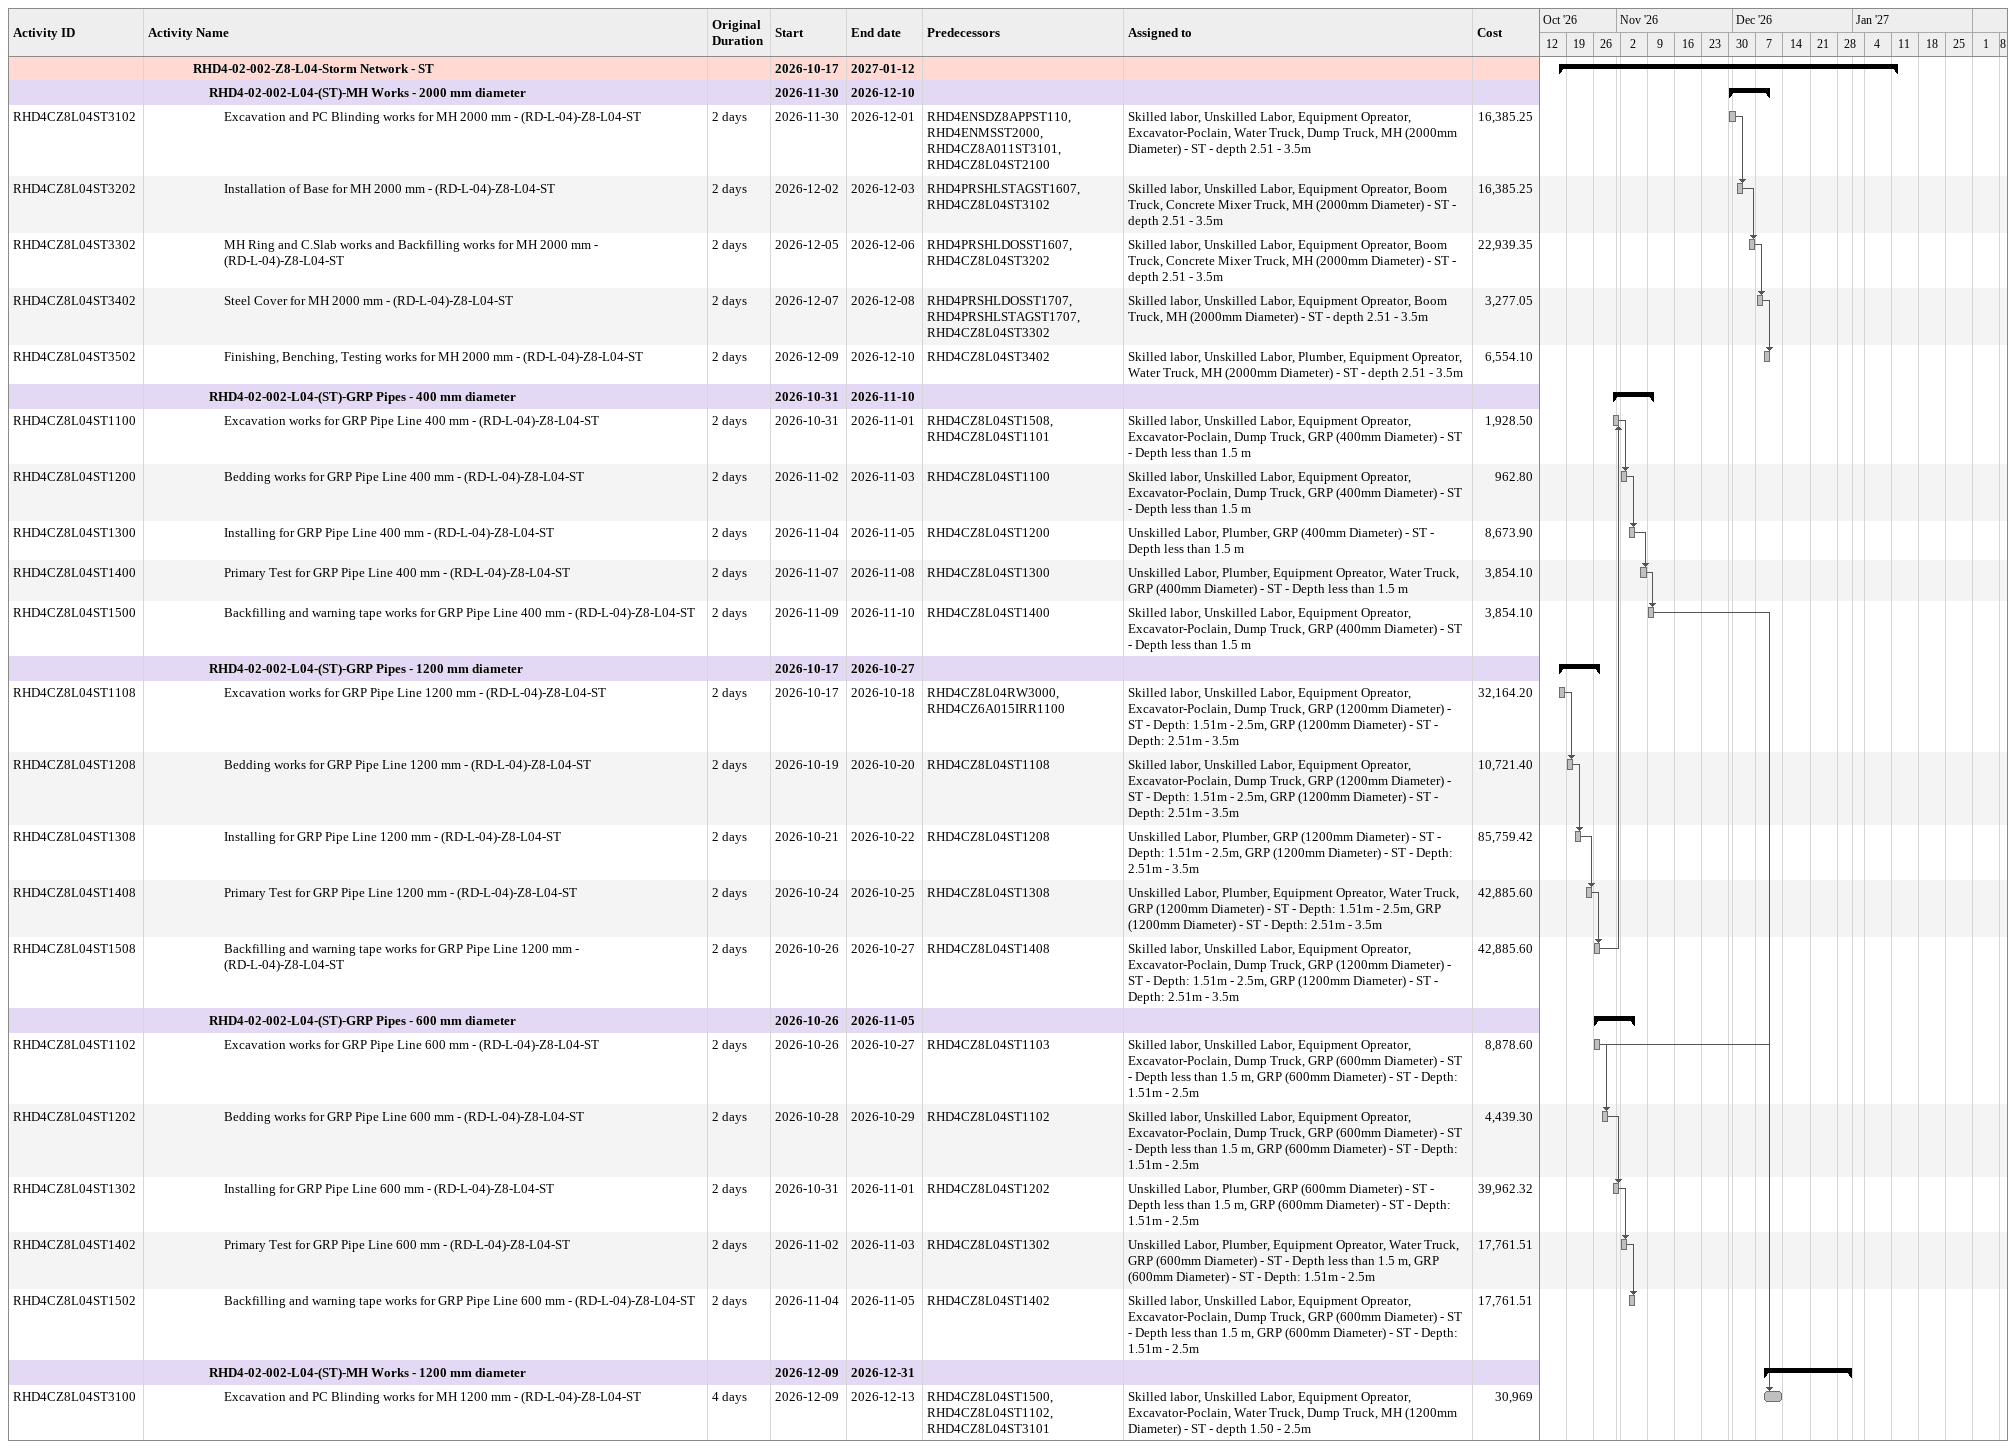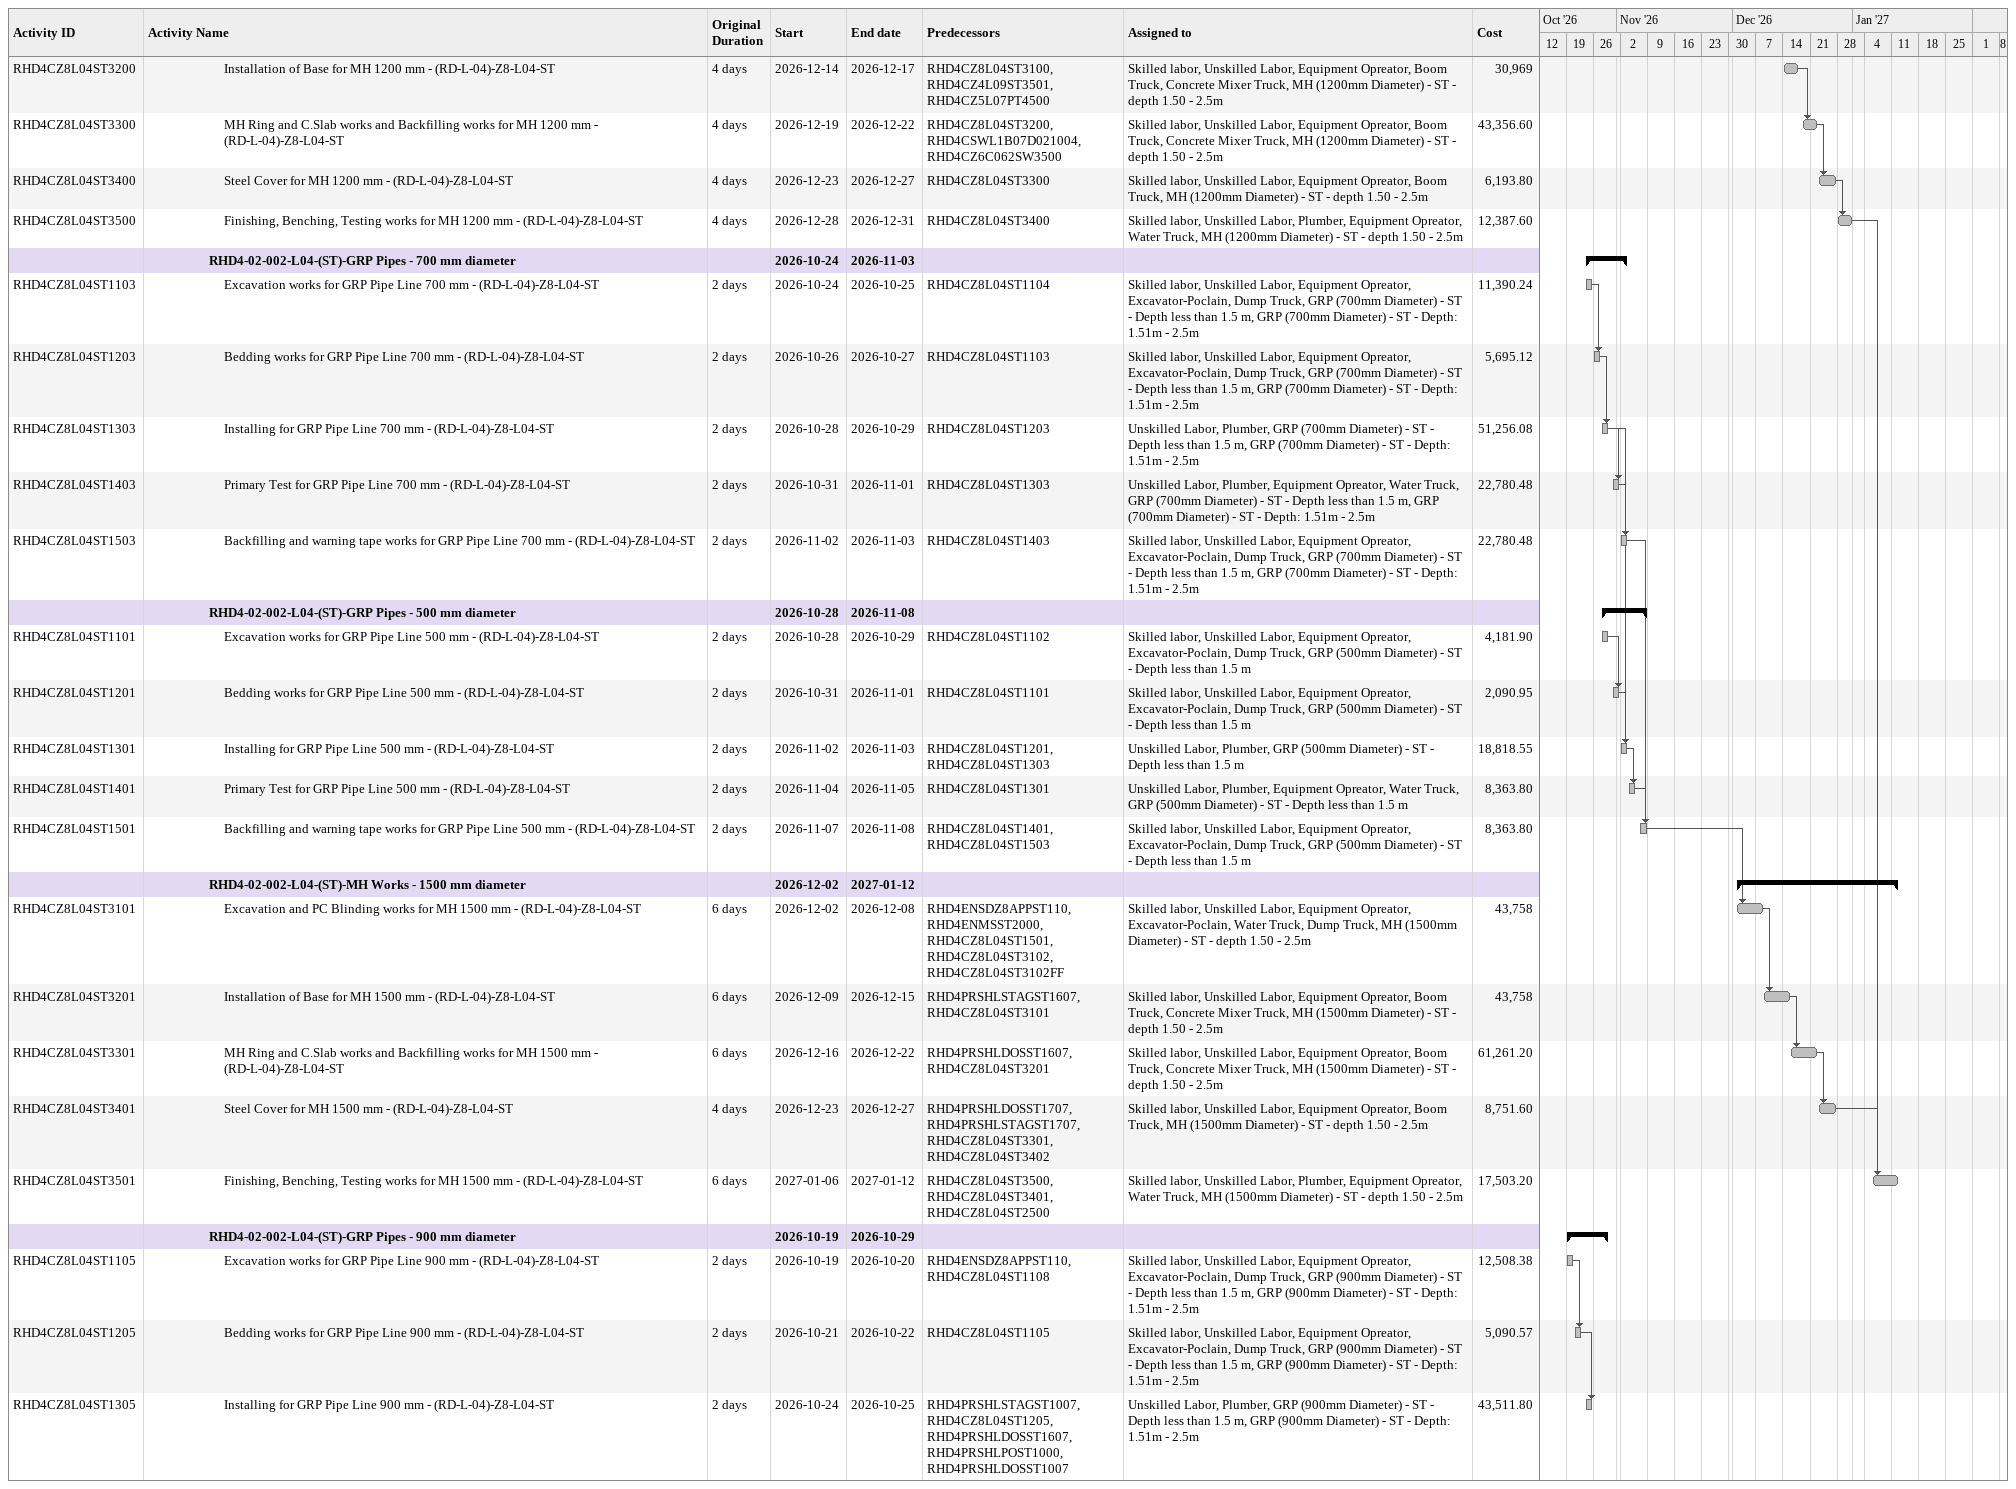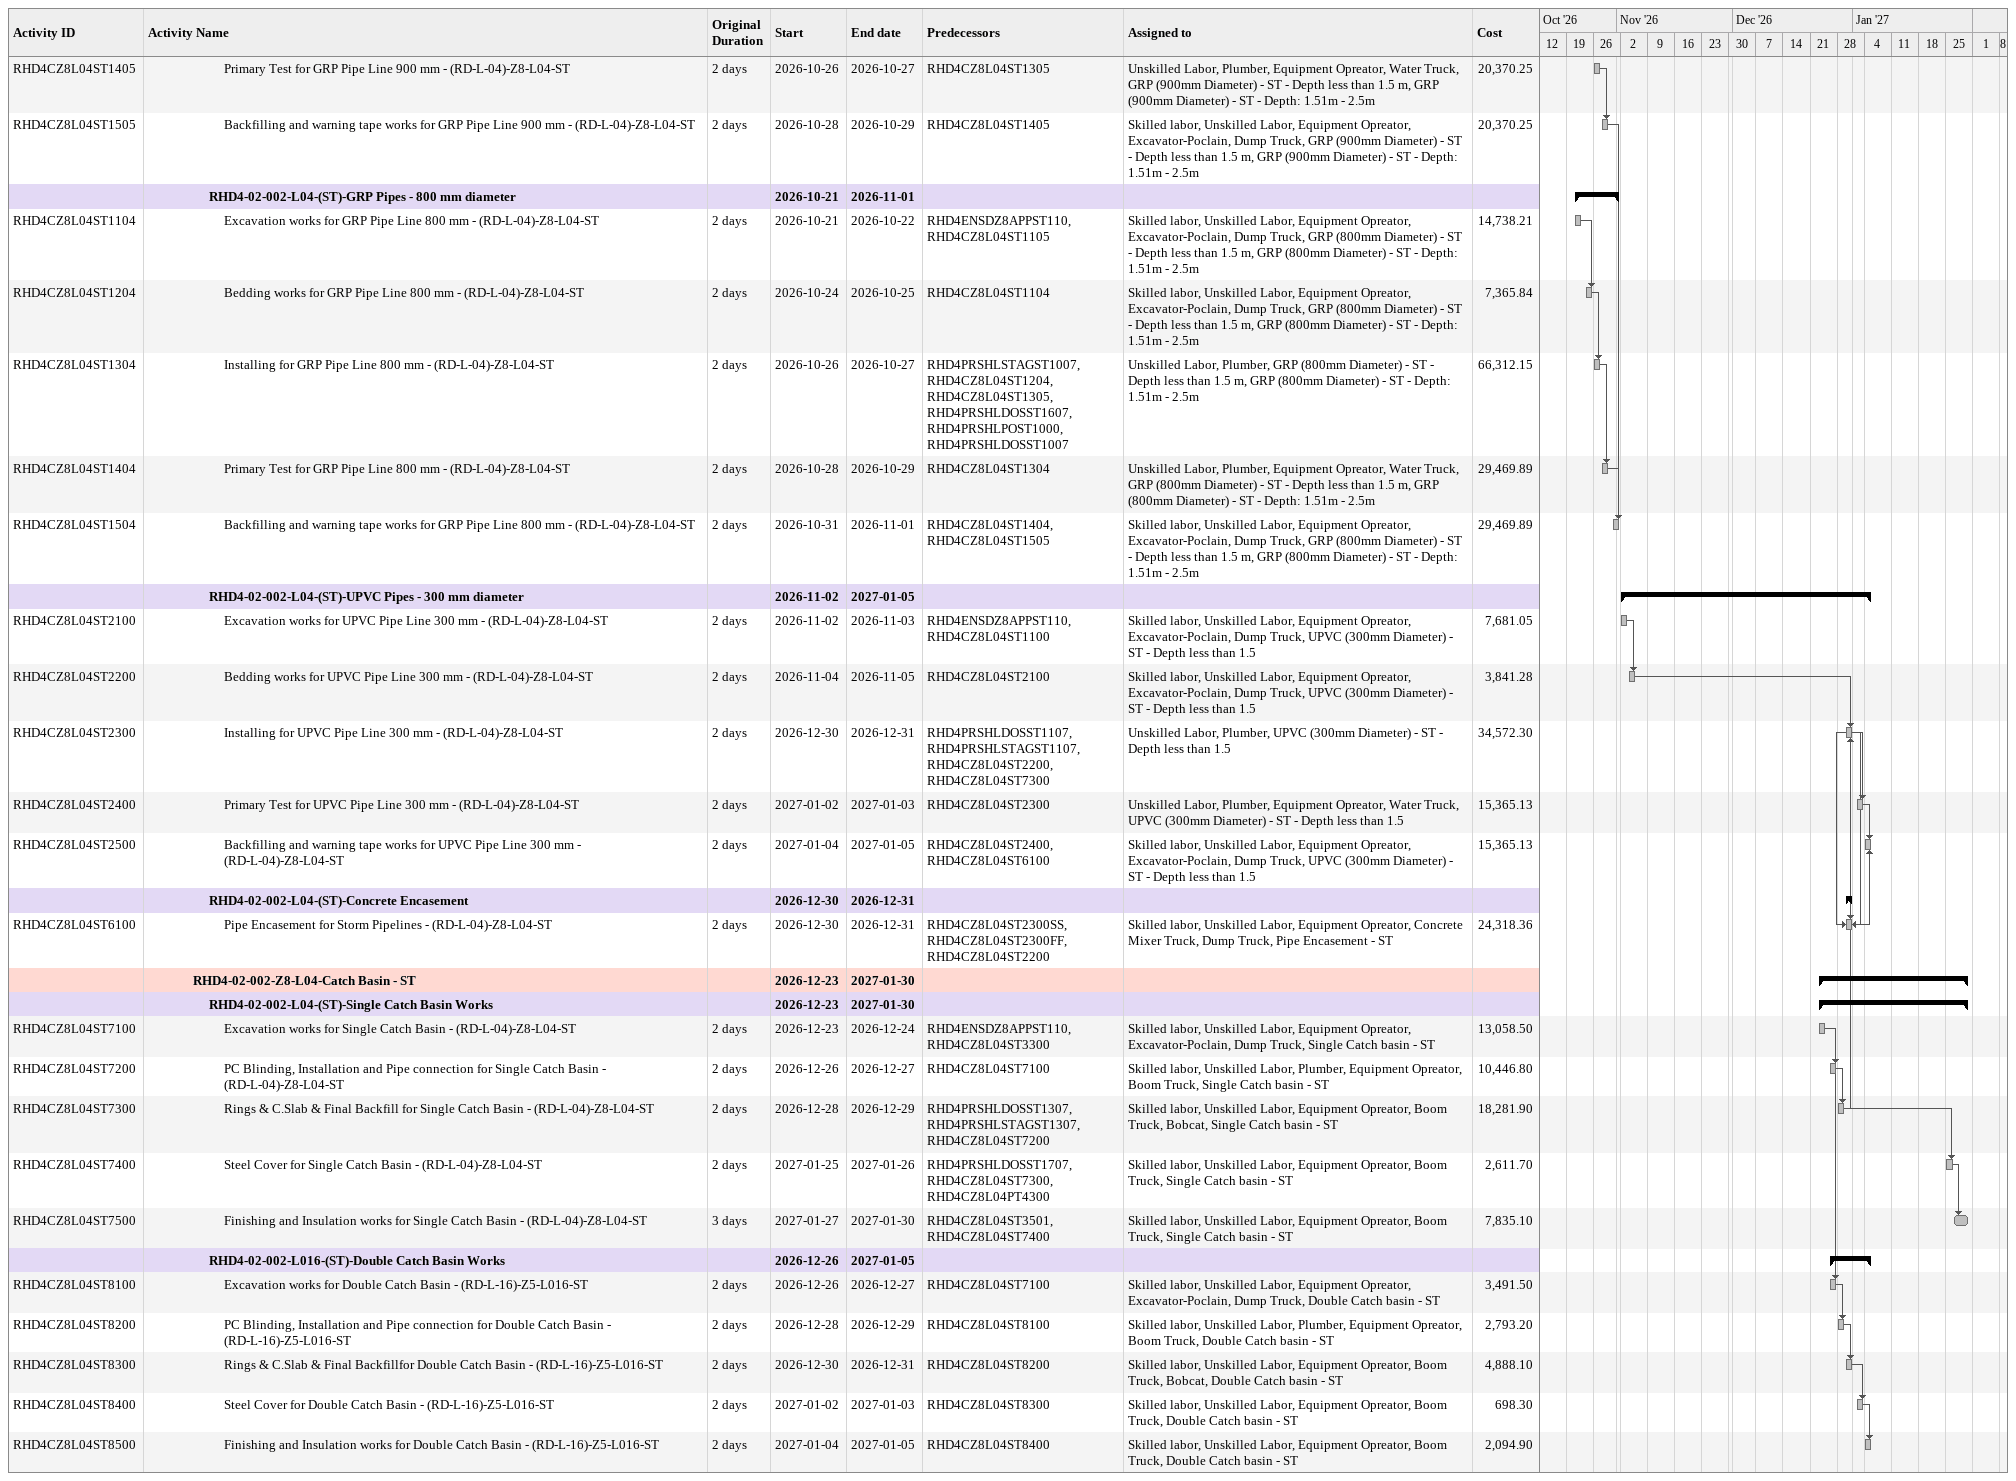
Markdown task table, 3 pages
| ID | Level | Task | Original duration | Start | Finish | Predecessors | Resources | Cost |
|---|---|---|---|---|---|---|---|---|
|  | 4 | **RHD4-02-002-Z8-L04-Storm Network - ST** |  | 2026-10-17 | 2027-01-12 |  |  |  |
|  | 5 | **RHD4-02-002-L04-(ST)-MH Works - 2000 mm diameter** |  | 2026-11-30 | 2026-12-10 |  |  |  |
| RHD4CZ8L04ST3102 | 6 | Excavation and PC Blinding works for MH 2000 mm - (RD-L-04)-Z8-L04-ST | 2d | 2026-11-30 | 2026-12-01 | RHD4ENSDZ8APPST110, RHD4ENMSST2000, RHD4CZ8A011ST3101, RHD4CZ8L04ST2100 | Skilled labor, Unskilled Labor, Equipment Opreator, Excavator-Poclain, Water Truck, Dump Truck, MH (2000mm Diameter) - ST - depth 2.51 - 3.5m | 16385.25 |
| RHD4CZ8L04ST3202 | 6 | Installation of Base for MH 2000 mm - (RD-L-04)-Z8-L04-ST | 2d | 2026-12-02 | 2026-12-03 | RHD4PRSHLSTAGST1607, RHD4CZ8L04ST3102 | Skilled labor, Unskilled Labor, Equipment Opreator, Boom Truck, Concrete Mixer Truck, MH (2000mm Diameter) - ST - depth 2.51 - 3.5m | 16385.25 |
| RHD4CZ8L04ST3302 | 6 | MH Ring and C.Slab works and Backfilling works for MH 2000 mm - (RD-L-04)-Z8-L04-ST | 2d | 2026-12-05 | 2026-12-06 | RHD4PRSHLDOSST1607, RHD4CZ8L04ST3202 | Skilled labor, Unskilled Labor, Equipment Opreator, Boom Truck, Concrete Mixer Truck, MH (2000mm Diameter) - ST - depth 2.51 - 3.5m | 22939.35 |
| RHD4CZ8L04ST3402 | 6 | Steel Cover for MH 2000 mm - (RD-L-04)-Z8-L04-ST | 2d | 2026-12-07 | 2026-12-08 | RHD4PRSHLDOSST1707, RHD4PRSHLSTAGST1707, RHD4CZ8L04ST3302 | Skilled labor, Unskilled Labor, Equipment Opreator, Boom Truck, MH (2000mm Diameter) - ST - depth 2.51 - 3.5m | 3277.05 |
| RHD4CZ8L04ST3502 | 6 | Finishing, Benching, Testing works for MH 2000 mm - (RD-L-04)-Z8-L04-ST | 2d | 2026-12-09 | 2026-12-10 | RHD4CZ8L04ST3402 | Skilled labor, Unskilled Labor, Plumber, Equipment Opreator, Water Truck, MH (2000mm Diameter) - ST - depth 2.51 - 3.5m | 6554.10 |
|  | 5 | **RHD4-02-002-L04-(ST)-GRP Pipes - 400 mm diameter** |  | 2026-10-31 | 2026-11-10 |  |  |  |
| RHD4CZ8L04ST1100 | 6 | Excavation works for GRP Pipe Line 400 mm - (RD-L-04)-Z8-L04-ST | 2d | 2026-10-31 | 2026-11-01 | RHD4CZ8L04ST1508, RHD4CZ8L04ST1101 | Skilled labor, Unskilled Labor, Equipment Opreator, Excavator-Poclain, Dump Truck, GRP (400mm Diameter) - ST - Depth less than 1.5 m | 1928.50 |
| RHD4CZ8L04ST1200 | 6 | Bedding works for GRP Pipe Line 400 mm - (RD-L-04)-Z8-L04-ST | 2d | 2026-11-02 | 2026-11-03 | RHD4CZ8L04ST1100 | Skilled labor, Unskilled Labor, Equipment Opreator, Excavator-Poclain, Dump Truck, GRP (400mm Diameter) - ST - Depth less than 1.5 m | 962.80 |
| RHD4CZ8L04ST1300 | 6 | Installing for GRP Pipe Line 400 mm - (RD-L-04)-Z8-L04-ST | 2d | 2026-11-04 | 2026-11-05 | RHD4CZ8L04ST1200 | Unskilled Labor, Plumber, GRP (400mm Diameter) - ST - Depth less than 1.5 m | 8673.90 |
| RHD4CZ8L04ST1400 | 6 | Primary Test for GRP Pipe Line 400 mm - (RD-L-04)-Z8-L04-ST | 2d | 2026-11-07 | 2026-11-08 | RHD4CZ8L04ST1300 | Unskilled Labor, Plumber, Equipment Opreator, Water Truck, GRP (400mm Diameter) - ST - Depth less than 1.5 m | 3854.10 |
| RHD4CZ8L04ST1500 | 6 | Backfilling and warning tape works for GRP Pipe Line 400 mm - (RD-L-04)-Z8-L04-ST | 2d | 2026-11-09 | 2026-11-10 | RHD4CZ8L04ST1400 | Skilled labor, Unskilled Labor, Equipment Opreator, Excavator-Poclain, Dump Truck, GRP (400mm Diameter) - ST - Depth less than 1.5 m | 3854.10 |
|  | 5 | **RHD4-02-002-L04-(ST)-GRP Pipes - 1200 mm diameter** |  | 2026-10-17 | 2026-10-27 |  |  |  |
| RHD4CZ8L04ST1108 | 6 | Excavation works for GRP Pipe Line 1200 mm - (RD-L-04)-Z8-L04-ST | 2d | 2026-10-17 | 2026-10-18 | RHD4CZ8L04RW3000, RHD4CZ6A015IRR1100 | Skilled labor, Unskilled Labor, Equipment Opreator, Excavator-Poclain, Dump Truck, GRP (1200mm Diameter) - ST - Depth: 1.51m - 2.5m, GRP (1200mm Diameter) - ST - Depth: 2.51m - 3.5m | 32164.20 |
| RHD4CZ8L04ST1208 | 6 | Bedding works for GRP Pipe Line 1200 mm - (RD-L-04)-Z8-L04-ST | 2d | 2026-10-19 | 2026-10-20 | RHD4CZ8L04ST1108 | Skilled labor, Unskilled Labor, Equipment Opreator, Excavator-Poclain, Dump Truck, GRP (1200mm Diameter) - ST - Depth: 1.51m - 2.5m, GRP (1200mm Diameter) - ST - Depth: 2.51m - 3.5m | 10721.40 |
| RHD4CZ8L04ST1308 | 6 | Installing for GRP Pipe Line 1200 mm - (RD-L-04)-Z8-L04-ST | 2d | 2026-10-21 | 2026-10-22 | RHD4CZ8L04ST1208 | Unskilled Labor, Plumber, GRP (1200mm Diameter) - ST - Depth: 1.51m - 2.5m, GRP (1200mm Diameter) - ST - Depth: 2.51m - 3.5m | 85759.42 |
| RHD4CZ8L04ST1408 | 6 | Primary Test for GRP Pipe Line 1200 mm - (RD-L-04)-Z8-L04-ST | 2d | 2026-10-24 | 2026-10-25 | RHD4CZ8L04ST1308 | Unskilled Labor, Plumber, Equipment Opreator, Water Truck, GRP (1200mm Diameter) - ST - Depth: 1.51m - 2.5m, GRP (1200mm Diameter) - ST - Depth: 2.51m - 3.5m | 42885.60 |
| RHD4CZ8L04ST1508 | 6 | Backfilling and warning tape works for GRP Pipe Line 1200 mm - (RD-L-04)-Z8-L04-ST | 2d | 2026-10-26 | 2026-10-27 | RHD4CZ8L04ST1408 | Skilled labor, Unskilled Labor, Equipment Opreator, Excavator-Poclain, Dump Truck, GRP (1200mm Diameter) - ST - Depth: 1.51m - 2.5m, GRP (1200mm Diameter) - ST - Depth: 2.51m - 3.5m | 42885.60 |
|  | 5 | **RHD4-02-002-L04-(ST)-GRP Pipes - 600 mm diameter** |  | 2026-10-26 | 2026-11-05 |  |  |  |
| RHD4CZ8L04ST1102 | 6 | Excavation works for GRP Pipe Line 600 mm - (RD-L-04)-Z8-L04-ST | 2d | 2026-10-26 | 2026-10-27 | RHD4CZ8L04ST1103 | Skilled labor, Unskilled Labor, Equipment Opreator, Excavator-Poclain, Dump Truck, GRP (600mm Diameter) - ST - Depth less than 1.5 m, GRP (600mm Diameter) - ST - Depth: 1.51m - 2.5m | 8878.60 |
| RHD4CZ8L04ST1202 | 6 | Bedding works for GRP Pipe Line 600 mm - (RD-L-04)-Z8-L04-ST | 2d | 2026-10-28 | 2026-10-29 | RHD4CZ8L04ST1102 | Skilled labor, Unskilled Labor, Equipment Opreator, Excavator-Poclain, Dump Truck, GRP (600mm Diameter) - ST - Depth less than 1.5 m, GRP (600mm Diameter) - ST - Depth: 1.51m - 2.5m | 4439.30 |
| RHD4CZ8L04ST1302 | 6 | Installing for GRP Pipe Line 600 mm - (RD-L-04)-Z8-L04-ST | 2d | 2026-10-31 | 2026-11-01 | RHD4CZ8L04ST1202 | Unskilled Labor, Plumber, GRP (600mm Diameter) - ST - Depth less than 1.5 m, GRP (600mm Diameter) - ST - Depth: 1.51m - 2.5m | 39962.32 |
| RHD4CZ8L04ST1402 | 6 | Primary Test for GRP Pipe Line 600 mm - (RD-L-04)-Z8-L04-ST | 2d | 2026-11-02 | 2026-11-03 | RHD4CZ8L04ST1302 | Unskilled Labor, Plumber, Equipment Opreator, Water Truck, GRP (600mm Diameter) - ST - Depth less than 1.5 m, GRP (600mm Diameter) - ST - Depth: 1.51m - 2.5m | 17761.51 |
| RHD4CZ8L04ST1502 | 6 | Backfilling and warning tape works for GRP Pipe Line 600 mm - (RD-L-04)-Z8-L04-ST | 2d | 2026-11-04 | 2026-11-05 | RHD4CZ8L04ST1402 | Skilled labor, Unskilled Labor, Equipment Opreator, Excavator-Poclain, Dump Truck, GRP (600mm Diameter) - ST - Depth less than 1.5 m, GRP (600mm Diameter) - ST - Depth: 1.51m - 2.5m | 17761.51 |
|  | 5 | **RHD4-02-002-L04-(ST)-MH Works - 1200 mm diameter** |  | 2026-12-09 | 2026-12-31 |  |  |  |
| RHD4CZ8L04ST3100 | 6 | Excavation and PC Blinding works for MH 1200 mm - (RD-L-04)-Z8-L04-ST | 4d | 2026-12-09 | 2026-12-13 | RHD4CZ8L04ST1500, RHD4CZ8L04ST1102, RHD4CZ8L04ST3101 | Skilled labor, Unskilled Labor, Equipment Opreator, Excavator-Poclain, Water Truck, Dump Truck, MH (1200mm Diameter) - ST - depth 1.50 - 2.5m | 30969 |
| RHD4CZ8L04ST3200 | 6 | Installation of Base for MH 1200 mm - (RD-L-04)-Z8-L04-ST | 4d | 2026-12-14 | 2026-12-17 | RHD4CZ8L04ST3100, RHD4CZ4L09ST3501, RHD4CZ5L07PT4500 | Skilled labor, Unskilled Labor, Equipment Opreator, Boom Truck, Concrete Mixer Truck, MH (1200mm Diameter) - ST - depth 1.50 - 2.5m | 30969 |
| RHD4CZ8L04ST3300 | 6 | MH Ring and C.Slab works and Backfilling works for MH 1200 mm - (RD-L-04)-Z8-L04-ST | 4d | 2026-12-19 | 2026-12-22 | RHD4CZ8L04ST3200, RHD4CSWL1B07D021004, RHD4CZ6C062SW3500 | Skilled labor, Unskilled Labor, Equipment Opreator, Boom Truck, Concrete Mixer Truck, MH (1200mm Diameter) - ST - depth 1.50 - 2.5m | 43356.60 |
| RHD4CZ8L04ST3400 | 6 | Steel Cover for MH 1200 mm - (RD-L-04)-Z8-L04-ST | 4d | 2026-12-23 | 2026-12-27 | RHD4CZ8L04ST3300 | Skilled labor, Unskilled Labor, Equipment Opreator, Boom Truck, MH (1200mm Diameter) - ST - depth 1.50 - 2.5m | 6193.80 |
| RHD4CZ8L04ST3500 | 6 | Finishing, Benching, Testing works for MH 1200 mm - (RD-L-04)-Z8-L04-ST | 4d | 2026-12-28 | 2026-12-31 | RHD4CZ8L04ST3400 | Skilled labor, Unskilled Labor, Plumber, Equipment Opreator, Water Truck, MH (1200mm Diameter) - ST - depth 1.50 - 2.5m | 12387.60 |
|  | 5 | **RHD4-02-002-L04-(ST)-GRP Pipes - 700 mm diameter** |  | 2026-10-24 | 2026-11-03 |  |  |  |
| RHD4CZ8L04ST1103 | 6 | Excavation works for GRP Pipe Line 700 mm - (RD-L-04)-Z8-L04-ST | 2d | 2026-10-24 | 2026-10-25 | RHD4CZ8L04ST1104 | Skilled labor, Unskilled Labor, Equipment Opreator, Excavator-Poclain, Dump Truck, GRP (700mm Diameter) - ST - Depth less than 1.5 m, GRP (700mm Diameter) - ST - Depth: 1.51m - 2.5m | 11390.24 |
| RHD4CZ8L04ST1203 | 6 | Bedding works for GRP Pipe Line 700 mm - (RD-L-04)-Z8-L04-ST | 2d | 2026-10-26 | 2026-10-27 | RHD4CZ8L04ST1103 | Skilled labor, Unskilled Labor, Equipment Opreator, Excavator-Poclain, Dump Truck, GRP (700mm Diameter) - ST - Depth less than 1.5 m, GRP (700mm Diameter) - ST - Depth: 1.51m - 2.5m | 5695.12 |
| RHD4CZ8L04ST1303 | 6 | Installing for GRP Pipe Line 700 mm - (RD-L-04)-Z8-L04-ST | 2d | 2026-10-28 | 2026-10-29 | RHD4CZ8L04ST1203 | Unskilled Labor, Plumber, GRP (700mm Diameter) - ST - Depth less than 1.5 m, GRP (700mm Diameter) - ST - Depth: 1.51m - 2.5m | 51256.08 |
| RHD4CZ8L04ST1403 | 6 | Primary Test for GRP Pipe Line 700 mm - (RD-L-04)-Z8-L04-ST | 2d | 2026-10-31 | 2026-11-01 | RHD4CZ8L04ST1303 | Unskilled Labor, Plumber, Equipment Opreator, Water Truck, GRP (700mm Diameter) - ST - Depth less than 1.5 m, GRP (700mm Diameter) - ST - Depth: 1.51m - 2.5m | 22780.48 |
| RHD4CZ8L04ST1503 | 6 | Backfilling and warning tape works for GRP Pipe Line 700 mm - (RD-L-04)-Z8-L04-ST | 2d | 2026-11-02 | 2026-11-03 | RHD4CZ8L04ST1403 | Skilled labor, Unskilled Labor, Equipment Opreator, Excavator-Poclain, Dump Truck, GRP (700mm Diameter) - ST - Depth less than 1.5 m, GRP (700mm Diameter) - ST - Depth: 1.51m - 2.5m | 22780.48 |
|  | 5 | **RHD4-02-002-L04-(ST)-GRP Pipes - 500 mm diameter** |  | 2026-10-28 | 2026-11-08 |  |  |  |
| RHD4CZ8L04ST1101 | 6 | Excavation works for GRP Pipe Line 500 mm - (RD-L-04)-Z8-L04-ST | 2d | 2026-10-28 | 2026-10-29 | RHD4CZ8L04ST1102 | Skilled labor, Unskilled Labor, Equipment Opreator, Excavator-Poclain, Dump Truck, GRP (500mm Diameter) - ST - Depth less than 1.5 m | 4181.90 |
| RHD4CZ8L04ST1201 | 6 | Bedding works for GRP Pipe Line 500 mm - (RD-L-04)-Z8-L04-ST | 2d | 2026-10-31 | 2026-11-01 | RHD4CZ8L04ST1101 | Skilled labor, Unskilled Labor, Equipment Opreator, Excavator-Poclain, Dump Truck, GRP (500mm Diameter) - ST - Depth less than 1.5 m | 2090.95 |
| RHD4CZ8L04ST1301 | 6 | Installing for GRP Pipe Line 500 mm - (RD-L-04)-Z8-L04-ST | 2d | 2026-11-02 | 2026-11-03 | RHD4CZ8L04ST1201, RHD4CZ8L04ST1303 | Unskilled Labor, Plumber, GRP (500mm Diameter) - ST - Depth less than 1.5 m | 18818.55 |
| RHD4CZ8L04ST1401 | 6 | Primary Test for GRP Pipe Line 500 mm - (RD-L-04)-Z8-L04-ST | 2d | 2026-11-04 | 2026-11-05 | RHD4CZ8L04ST1301 | Unskilled Labor, Plumber, Equipment Opreator, Water Truck, GRP (500mm Diameter) - ST - Depth less than 1.5 m | 8363.80 |
| RHD4CZ8L04ST1501 | 6 | Backfilling and warning tape works for GRP Pipe Line 500 mm - (RD-L-04)-Z8-L04-ST | 2d | 2026-11-07 | 2026-11-08 | RHD4CZ8L04ST1401, RHD4CZ8L04ST1503 | Skilled labor, Unskilled Labor, Equipment Opreator, Excavator-Poclain, Dump Truck, GRP (500mm Diameter) - ST - Depth less than 1.5 m | 8363.80 |
|  | 5 | **RHD4-02-002-L04-(ST)-MH Works - 1500 mm diameter** |  | 2026-12-02 | 2027-01-12 |  |  |  |
| RHD4CZ8L04ST3101 | 6 | Excavation and PC Blinding works for MH 1500 mm - (RD-L-04)-Z8-L04-ST | 6d | 2026-12-02 | 2026-12-08 | RHD4ENSDZ8APPST110, RHD4ENMSST2000, RHD4CZ8L04ST1501, RHD4CZ8L04ST3102, RHD4CZ8L04ST3102FF | Skilled labor, Unskilled Labor, Equipment Opreator, Excavator-Poclain, Water Truck, Dump Truck, MH (1500mm Diameter) - ST - depth 1.50 - 2.5m | 43758 |
| RHD4CZ8L04ST3201 | 6 | Installation of Base for MH 1500 mm - (RD-L-04)-Z8-L04-ST | 6d | 2026-12-09 | 2026-12-15 | RHD4PRSHLSTAGST1607, RHD4CZ8L04ST3101 | Skilled labor, Unskilled Labor, Equipment Opreator, Boom Truck, Concrete Mixer Truck, MH (1500mm Diameter) - ST - depth 1.50 - 2.5m | 43758 |
| RHD4CZ8L04ST3301 | 6 | MH Ring and C.Slab works and Backfilling works for MH 1500 mm - (RD-L-04)-Z8-L04-ST | 6d | 2026-12-16 | 2026-12-22 | RHD4PRSHLDOSST1607, RHD4CZ8L04ST3201 | Skilled labor, Unskilled Labor, Equipment Opreator, Boom Truck, Concrete Mixer Truck, MH (1500mm Diameter) - ST - depth 1.50 - 2.5m | 61261.20 |
| RHD4CZ8L04ST3401 | 6 | Steel Cover for MH 1500 mm - (RD-L-04)-Z8-L04-ST | 4d | 2026-12-23 | 2026-12-27 | RHD4PRSHLDOSST1707, RHD4PRSHLSTAGST1707, RHD4CZ8L04ST3301, RHD4CZ8L04ST3402 | Skilled labor, Unskilled Labor, Equipment Opreator, Boom Truck, MH (1500mm Diameter) - ST - depth 1.50 - 2.5m | 8751.60 |
| RHD4CZ8L04ST3501 | 6 | Finishing, Benching, Testing works for MH 1500 mm - (RD-L-04)-Z8-L04-ST | 6d | 2027-01-06 | 2027-01-12 | RHD4CZ8L04ST3500, RHD4CZ8L04ST3401, RHD4CZ8L04ST2500 | Skilled labor, Unskilled Labor, Plumber, Equipment Opreator, Water Truck, MH (1500mm Diameter) - ST - depth 1.50 - 2.5m | 17503.20 |
|  | 5 | **RHD4-02-002-L04-(ST)-GRP Pipes - 900 mm diameter** |  | 2026-10-19 | 2026-10-29 |  |  |  |
| RHD4CZ8L04ST1105 | 6 | Excavation works for GRP Pipe Line 900 mm - (RD-L-04)-Z8-L04-ST | 2d | 2026-10-19 | 2026-10-20 | RHD4ENSDZ8APPST110, RHD4CZ8L04ST1108 | Skilled labor, Unskilled Labor, Equipment Opreator, Excavator-Poclain, Dump Truck, GRP (900mm Diameter) - ST - Depth less than 1.5 m, GRP (900mm Diameter) - ST - Depth: 1.51m - 2.5m | 12508.38 |
| RHD4CZ8L04ST1205 | 6 | Bedding works for GRP Pipe Line 900 mm - (RD-L-04)-Z8-L04-ST | 2d | 2026-10-21 | 2026-10-22 | RHD4CZ8L04ST1105 | Skilled labor, Unskilled Labor, Equipment Opreator, Excavator-Poclain, Dump Truck, GRP (900mm Diameter) - ST - Depth less than 1.5 m, GRP (900mm Diameter) - ST - Depth: 1.51m - 2.5m | 5090.57 |
| RHD4CZ8L04ST1305 | 6 | Installing for GRP Pipe Line 900 mm - (RD-L-04)-Z8-L04-ST | 2d | 2026-10-24 | 2026-10-25 | RHD4PRSHLSTAGST1007, RHD4CZ8L04ST1205, RHD4PRSHLDOSST1607, RHD4PRSHLPOST1000, RHD4PRSHLDOSST1007 | Unskilled Labor, Plumber, GRP (900mm Diameter) - ST - Depth less than 1.5 m, GRP (900mm Diameter) - ST - Depth: 1.51m - 2.5m | 43511.80 |
| RHD4CZ8L04ST1405 | 6 | Primary Test for GRP Pipe Line 900 mm - (RD-L-04)-Z8-L04-ST | 2d | 2026-10-26 | 2026-10-27 | RHD4CZ8L04ST1305 | Unskilled Labor, Plumber, Equipment Opreator, Water Truck, GRP (900mm Diameter) - ST - Depth less than 1.5 m, GRP (900mm Diameter) - ST - Depth: 1.51m - 2.5m | 20370.25 |
| RHD4CZ8L04ST1505 | 6 | Backfilling and warning tape works for GRP Pipe Line 900 mm - (RD-L-04)-Z8-L04-ST | 2d | 2026-10-28 | 2026-10-29 | RHD4CZ8L04ST1405 | Skilled labor, Unskilled Labor, Equipment Opreator, Excavator-Poclain, Dump Truck, GRP (900mm Diameter) - ST - Depth less than 1.5 m, GRP (900mm Diameter) - ST - Depth: 1.51m - 2.5m | 20370.25 |
|  | 5 | **RHD4-02-002-L04-(ST)-GRP Pipes - 800 mm diameter** |  | 2026-10-21 | 2026-11-01 |  |  |  |
| RHD4CZ8L04ST1104 | 6 | Excavation works for GRP Pipe Line 800 mm - (RD-L-04)-Z8-L04-ST | 2d | 2026-10-21 | 2026-10-22 | RHD4ENSDZ8APPST110, RHD4CZ8L04ST1105 | Skilled labor, Unskilled Labor, Equipment Opreator, Excavator-Poclain, Dump Truck, GRP (800mm Diameter) - ST - Depth less than 1.5 m, GRP (800mm Diameter) - ST - Depth: 1.51m - 2.5m | 14738.21 |
| RHD4CZ8L04ST1204 | 6 | Bedding works for GRP Pipe Line 800 mm - (RD-L-04)-Z8-L04-ST | 2d | 2026-10-24 | 2026-10-25 | RHD4CZ8L04ST1104 | Skilled labor, Unskilled Labor, Equipment Opreator, Excavator-Poclain, Dump Truck, GRP (800mm Diameter) - ST - Depth less than 1.5 m, GRP (800mm Diameter) - ST - Depth: 1.51m - 2.5m | 7365.84 |
| RHD4CZ8L04ST1304 | 6 | Installing for GRP Pipe Line 800 mm - (RD-L-04)-Z8-L04-ST | 2d | 2026-10-26 | 2026-10-27 | RHD4PRSHLSTAGST1007, RHD4CZ8L04ST1204, RHD4CZ8L04ST1305, RHD4PRSHLDOSST1607, RHD4PRSHLPOST1000, RHD4PRSHLDOSST1007 | Unskilled Labor, Plumber, GRP (800mm Diameter) - ST - Depth less than 1.5 m, GRP (800mm Diameter) - ST - Depth: 1.51m - 2.5m | 66312.15 |
| RHD4CZ8L04ST1404 | 6 | Primary Test for GRP Pipe Line 800 mm - (RD-L-04)-Z8-L04-ST | 2d | 2026-10-28 | 2026-10-29 | RHD4CZ8L04ST1304 | Unskilled Labor, Plumber, Equipment Opreator, Water Truck, GRP (800mm Diameter) - ST - Depth less than 1.5 m, GRP (800mm Diameter) - ST - Depth: 1.51m - 2.5m | 29469.89 |
| RHD4CZ8L04ST1504 | 6 | Backfilling and warning tape works for GRP Pipe Line 800 mm - (RD-L-04)-Z8-L04-ST | 2d | 2026-10-31 | 2026-11-01 | RHD4CZ8L04ST1404, RHD4CZ8L04ST1505 | Skilled labor, Unskilled Labor, Equipment Opreator, Excavator-Poclain, Dump Truck, GRP (800mm Diameter) - ST - Depth less than 1.5 m, GRP (800mm Diameter) - ST - Depth: 1.51m - 2.5m | 29469.89 |
|  | 5 | **RHD4-02-002-L04-(ST)-UPVC Pipes - 300 mm diameter** |  | 2026-11-02 | 2027-01-05 |  |  |  |
| RHD4CZ8L04ST2100 | 6 | Excavation works for UPVC Pipe Line 300 mm - (RD-L-04)-Z8-L04-ST | 2d | 2026-11-02 | 2026-11-03 | RHD4ENSDZ8APPST110, RHD4CZ8L04ST1100 | Skilled labor, Unskilled Labor, Equipment Opreator, Excavator-Poclain, Dump Truck, UPVC (300mm Diameter) - ST - Depth less than 1.5 | 7681.05 |
| RHD4CZ8L04ST2200 | 6 | Bedding works for UPVC Pipe Line 300 mm - (RD-L-04)-Z8-L04-ST | 2d | 2026-11-04 | 2026-11-05 | RHD4CZ8L04ST2100 | Skilled labor, Unskilled Labor, Equipment Opreator, Excavator-Poclain, Dump Truck, UPVC (300mm Diameter) - ST - Depth less than 1.5 | 3841.28 |
| RHD4CZ8L04ST2300 | 6 | Installing for UPVC Pipe Line 300 mm - (RD-L-04)-Z8-L04-ST | 2d | 2026-12-30 | 2026-12-31 | RHD4PRSHLDOSST1107, RHD4PRSHLSTAGST1107, RHD4CZ8L04ST2200, RHD4CZ8L04ST7300 | Unskilled Labor, Plumber, UPVC (300mm Diameter) - ST - Depth less than 1.5 | 34572.30 |
| RHD4CZ8L04ST2400 | 6 | Primary Test for UPVC Pipe Line 300 mm - (RD-L-04)-Z8-L04-ST | 2d | 2027-01-02 | 2027-01-03 | RHD4CZ8L04ST2300 | Unskilled Labor, Plumber, Equipment Opreator, Water Truck, UPVC (300mm Diameter) - ST - Depth less than 1.5 | 15365.13 |
| RHD4CZ8L04ST2500 | 6 | Backfilling and warning tape works for UPVC Pipe Line 300 mm - (RD-L-04)-Z8-L04-ST | 2d | 2027-01-04 | 2027-01-05 | RHD4CZ8L04ST2400, RHD4CZ8L04ST6100 | Skilled labor, Unskilled Labor, Equipment Opreator, Excavator-Poclain, Dump Truck, UPVC (300mm Diameter) - ST - Depth less than 1.5 | 15365.13 |
|  | 5 | **RHD4-02-002-L04-(ST)-Concrete Encasement** |  | 2026-12-30 | 2026-12-31 |  |  |  |
| RHD4CZ8L04ST6100 | 6 | Pipe Encasement for Storm Pipelines - (RD-L-04)-Z8-L04-ST | 2d | 2026-12-30 | 2026-12-31 | RHD4CZ8L04ST2300SS, RHD4CZ8L04ST2300FF, RHD4CZ8L04ST2200 | Skilled labor, Unskilled Labor, Equipment Opreator, Concrete Mixer Truck, Dump Truck, Pipe Encasement - ST | 24318.36 |
|  | 4 | **RHD4-02-002-Z8-L04-Catch Basin - ST** |  | 2026-12-23 | 2027-01-30 |  |  |  |
|  | 5 | **RHD4-02-002-L04-(ST)-Single Catch Basin Works** |  | 2026-12-23 | 2027-01-30 |  |  |  |
| RHD4CZ8L04ST7100 | 6 | Excavation works for Single Catch Basin - (RD-L-04)-Z8-L04-ST | 2d | 2026-12-23 | 2026-12-24 | RHD4ENSDZ8APPST110, RHD4CZ8L04ST3300 | Skilled labor, Unskilled Labor, Equipment Opreator, Excavator-Poclain, Dump Truck, Single Catch basin - ST | 13058.50 |
| RHD4CZ8L04ST7200 | 6 | PC Blinding, Installation and Pipe connection for Single Catch Basin - (RD-L-04)-Z8-L04-ST | 2d | 2026-12-26 | 2026-12-27 | RHD4CZ8L04ST7100 | Skilled labor, Unskilled Labor, Plumber, Equipment Opreator, Boom Truck, Single Catch basin - ST | 10446.80 |
| RHD4CZ8L04ST7300 | 6 | Rings & C.Slab & Final Backfill for Single Catch Basin - (RD-L-04)-Z8-L04-ST | 2d | 2026-12-28 | 2026-12-29 | RHD4PRSHLDOSST1307, RHD4PRSHLSTAGST1307, RHD4CZ8L04ST7200 | Skilled labor, Unskilled Labor, Equipment Opreator, Boom Truck, Bobcat, Single Catch basin - ST | 18281.90 |
| RHD4CZ8L04ST7400 | 6 | Steel Cover for Single Catch Basin - (RD-L-04)-Z8-L04-ST | 2d | 2027-01-25 | 2027-01-26 | RHD4PRSHLDOSST1707, RHD4CZ8L04ST7300, RHD4CZ8L04PT4300 | Skilled labor, Unskilled Labor, Equipment Opreator, Boom Truck, Single Catch basin - ST | 2611.70 |
| RHD4CZ8L04ST7500 | 6 | Finishing and Insulation works for Single Catch Basin - (RD-L-04)-Z8-L04-ST | 3d | 2027-01-27 | 2027-01-30 | RHD4CZ8L04ST3501, RHD4CZ8L04ST7400 | Skilled labor, Unskilled Labor, Equipment Opreator, Boom Truck, Single Catch basin - ST | 7835.10 |
|  | 5 | **RHD4-02-002-L016-(ST)-Double Catch Basin Works** |  | 2026-12-26 | 2027-01-05 |  |  |  |
| RHD4CZ8L04ST8100 | 6 | Excavation works for Double Catch Basin - (RD-L-16)-Z5-L016-ST | 2d | 2026-12-26 | 2026-12-27 | RHD4CZ8L04ST7100 | Skilled labor, Unskilled Labor, Equipment Opreator, Excavator-Poclain, Dump Truck, Double Catch basin - ST | 3491.50 |
| RHD4CZ8L04ST8200 | 6 | PC Blinding, Installation and Pipe connection for Double Catch Basin - (RD-L-16)-Z5-L016-ST | 2d | 2026-12-28 | 2026-12-29 | RHD4CZ8L04ST8100 | Skilled labor, Unskilled Labor, Plumber, Equipment Opreator, Boom Truck, Double Catch basin - ST | 2793.20 |
| RHD4CZ8L04ST8300 | 6 | Rings & C.Slab & Final Backfillfor Double Catch Basin - (RD-L-16)-Z5-L016-ST | 2d | 2026-12-30 | 2026-12-31 | RHD4CZ8L04ST8200 | Skilled labor, Unskilled Labor, Equipment Opreator, Boom Truck, Bobcat, Double Catch basin - ST | 4888.10 |
| RHD4CZ8L04ST8400 | 6 | Steel Cover for Double Catch Basin - (RD-L-16)-Z5-L016-ST | 2d | 2027-01-02 | 2027-01-03 | RHD4CZ8L04ST8300 | Skilled labor, Unskilled Labor, Equipment Opreator, Boom Truck, Double Catch basin - ST | 698.30 |
| RHD4CZ8L04ST8500 | 6 | Finishing and Insulation works for Double Catch Basin - (RD-L-16)-Z5-L016-ST | 2d | 2027-01-04 | 2027-01-05 | RHD4CZ8L04ST8400 | Skilled labor, Unskilled Labor, Equipment Opreator, Boom Truck, Double Catch basin - ST | 2094.90 |
